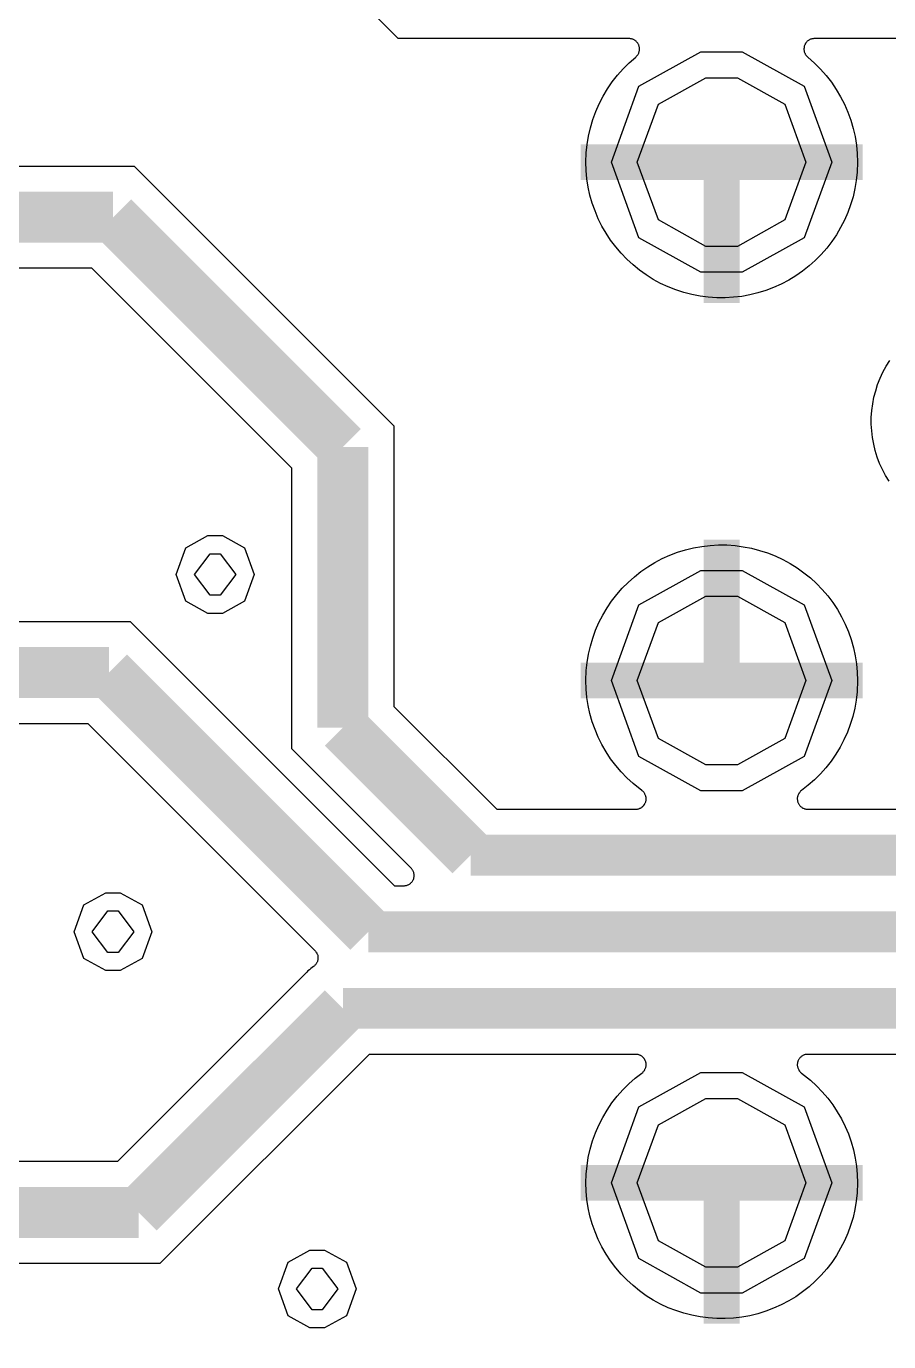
# Model space of a CAD drawing. Extents: x -0.15 to 4.85, y -1.33 to 3.4.
# Drawn here: x 1.246 to 1.579, y 1.377 to 1.885 of the extents above; entities that cross this region are included whole.
import ezdxf

# ---------------------------------------------------------------- set-up
doc = ezdxf.new("R2010")
doc.units = 0
doc.layers.get('0').update_dxf_attribs({"linetype": 'CONTINUOUS'})

msp = doc.modelspace()

# ---------------------------------------------------------------- linework, layer by layer
at = {"color": 0}
for points in [[(1.67844, 1.87992), (1.54988, 1.87992), (1.54965, 1.87992), (1.54938, 1.87986), (1.54917, 1.87986), (1.54889, 1.87981), (1.54868, 1.87971), (1.54846, 1.87965), (1.54819, 1.87954), (1.54797, 1.87943), (1.54775, 1.87932), (1.5476, 1.87917), (1.54738, 1.87906), (1.54715, 1.87889), (1.547, 1.87872), (1.54683, 1.87851), (1.54667, 1.87835), (1.54656, 1.87813), (1.5464, 1.87792), (1.54629, 1.87769), (1.54618, 1.87747), (1.54612, 1.87726), (1.54601, 1.87699), (1.54596, 1.87678), (1.5459, 1.87656), (1.5459, 1.87628), (1.54586, 1.87607), (1.54586, 1.87579), (1.54586, 1.87558), (1.5459, 1.87531), (1.54596, 1.8751), (1.54601, 1.87482), (1.54607, 1.8746), (1.54618, 1.87439), (1.54629, 1.87411), (1.5464, 1.8739), (1.5465, 1.87374), (1.54667, 1.87351), (1.54683, 1.87331), (1.547, 1.87314), (1.54715, 1.87297), (1.54732, 1.87281), (1.54997, 1.87049), (1.55231, 1.86815), (1.55449, 1.86571), (1.55649, 1.8631), (1.55833, 1.86033), (1.56001, 1.85751), (1.56153, 1.85458), (1.56283, 1.8516), (1.56397, 1.84846), (1.5649, 1.84531), (1.5656, 1.84211), (1.5661, 1.83885), (1.56642, 1.8356), (1.56653, 1.83229), (1.56636, 1.82843), (1.56604, 1.82524), (1.5655, 1.82208), (1.56479, 1.81894), (1.56386, 1.81585), (1.56278, 1.81286), (1.56149, 1.80988), (1.56001, 1.80706), (1.55839, 1.80429), (1.5566, 1.80162), (1.55464, 1.79908), (1.55253, 1.79664), (1.55025, 1.79436), (1.54786, 1.79225), (1.54536, 1.79024), (1.54271, 1.78839), (1.54, 1.78671), (1.53712, 1.78525), (1.53419, 1.78389), (1.53121, 1.78281), (1.52811, 1.78183), (1.52503, 1.78107), (1.52187, 1.78047), (1.51868, 1.78015), (1.51547, 1.77993), (1.51228, 1.77999), (1.50901, 1.78021), (1.50587, 1.78058), (1.50272, 1.78118), (1.49958, 1.78199), (1.49654, 1.78297), (1.49356, 1.78417), (1.49062, 1.78551), (1.48781, 1.78704), (1.4851, 1.78878), (1.48249, 1.79063), (1.47999, 1.79263), (1.4776, 1.79479), (1.47537, 1.79713), (1.47332, 1.79957), (1.47136, 1.80213), (1.46963, 1.80483), (1.468, 1.8076), (1.4666, 1.81047), (1.46535, 1.81346), (1.46426, 1.8165), (1.46339, 1.81958), (1.46268, 1.82268), (1.46219, 1.82589), (1.46193, 1.82908), (1.46182, 1.83229), (1.46193, 1.83581), (1.46225, 1.83907), (1.46279, 1.84232), (1.46356, 1.84553), (1.46447, 1.84872), (1.46561, 1.85182), (1.46692, 1.85481), (1.46843, 1.85774), (1.47011, 1.86056), (1.47196, 1.86326), (1.47403, 1.86586), (1.47619, 1.86831), (1.47853, 1.87064), (1.48103, 1.87281), (1.48118, 1.87297), (1.48135, 1.87314), (1.48151, 1.87331), (1.48167, 1.87351), (1.48183, 1.87368), (1.48194, 1.8739), (1.48206, 1.87411), (1.48217, 1.87433), (1.48226, 1.8746), (1.48232, 1.87482), (1.48238, 1.87504), (1.48243, 1.87531), (1.48249, 1.87553), (1.48249, 1.87579), (1.48249, 1.87601), (1.48243, 1.87628), (1.48243, 1.8765), (1.48238, 1.87678), (1.48232, 1.87699), (1.48226, 1.87726), (1.48217, 1.87747), (1.48206, 1.87769), (1.48194, 1.87792), (1.48178, 1.87813), (1.48167, 1.87835), (1.48151, 1.87851), (1.48135, 1.87867), (1.48118, 1.87889), (1.48097, 1.87906), (1.48081, 1.87917), (1.48058, 1.87932), (1.48037, 1.87943), (1.48015, 1.87954), (1.47993, 1.87965), (1.47967, 1.87971), (1.47944, 1.87981), (1.47924, 1.87986), (1.47896, 1.87986), (1.47875, 1.87992), (1.47847, 1.87992), (1.3895, 1.87992), (1.25994, 2.00942)], [(1.07114, 1.83071), (1.28766, 1.83071), (1.38782, 1.73061), (1.38782, 1.62232), (1.42747, 1.58267), (1.48103, 1.58267), (1.48103, 1.58267), (1.48151, 1.58272), (1.48172, 1.58278), (1.482, 1.58283), (1.48222, 1.58288), (1.48243, 1.58293), (1.48265, 1.58304), (1.48292, 1.58315), (1.48308, 1.58326), (1.48331, 1.58343), (1.48351, 1.58353), (1.48368, 1.58369), (1.4839, 1.58392), (1.48406, 1.58407), (1.48422, 1.58424), (1.48433, 1.58446), (1.4845, 1.58467), (1.4846, 1.58489), (1.48471, 1.58511), (1.48476, 1.58532), (1.48488, 1.58554), (1.48493, 1.58581), (1.48499, 1.58603), (1.48499, 1.58631), (1.48504, 1.58651), (1.48504, 1.58679), (1.48504, 1.587), (1.48499, 1.58728), (1.48493, 1.5875), (1.48488, 1.58776), (1.48482, 1.58799), (1.48471, 1.58819), (1.4846, 1.58847), (1.4845, 1.58868), (1.48439, 1.58885), (1.48422, 1.58907), (1.48411, 1.58928), (1.48396, 1.58944), (1.48374, 1.58961), (1.48357, 1.58978), (1.48336, 1.58993), (1.47999, 1.59265), (1.4776, 1.59482), (1.47537, 1.59715), (1.47332, 1.5996), (1.47136, 1.60214), (1.46963, 1.60481), (1.468, 1.60763), (1.4666, 1.6105), (1.46535, 1.61343), (1.46426, 1.61646), (1.46339, 1.61956), (1.46268, 1.62271), (1.46219, 1.62585), (1.46193, 1.62906), (1.46182, 1.63231), (1.46197, 1.63615), (1.46231, 1.63931), (1.46285, 1.6425), (1.46356, 1.6456), (1.46447, 1.64869), (1.46556, 1.65174), (1.46686, 1.65465), (1.46833, 1.65753), (1.46996, 1.66031), (1.47175, 1.66296), (1.47369, 1.66551), (1.47582, 1.6679), (1.4781, 1.67018), (1.48049, 1.67235), (1.48297, 1.67435), (1.48564, 1.67614), (1.48835, 1.67782), (1.49122, 1.67935), (1.49415, 1.68065), (1.49714, 1.68179), (1.50022, 1.68276), (1.50332, 1.68353), (1.50647, 1.68407), (1.50967, 1.68444), (1.51288, 1.68461), (1.51613, 1.68461), (1.51932, 1.68439), (1.52247, 1.68396), (1.52563, 1.68336), (1.52876, 1.68254), (1.53181, 1.68157), (1.53479, 1.68038), (1.53772, 1.67901), (1.54054, 1.6775), (1.54325, 1.67582), (1.54586, 1.67392), (1.54835, 1.67192), (1.55074, 1.66974), (1.55296, 1.66746), (1.55503, 1.66503), (1.55697, 1.66242), (1.55876, 1.65976), (1.56035, 1.65694), (1.56175, 1.65406), (1.563, 1.65114), (1.56408, 1.6481), (1.56496, 1.645), (1.56565, 1.64186), (1.56614, 1.63871), (1.56642, 1.63551), (1.56653, 1.63231), (1.56636, 1.62797), (1.56599, 1.62476), (1.56544, 1.62163), (1.56468, 1.61847), (1.56371, 1.61538), (1.56263, 1.61239), (1.56126, 1.60947), (1.55979, 1.60664), (1.55811, 1.60387), (1.55632, 1.60122), (1.55432, 1.59872), (1.55221, 1.59628), (1.54993, 1.59406), (1.54749, 1.59194), (1.54499, 1.58993), (1.54461, 1.58961), (1.54444, 1.58944), (1.54428, 1.58928), (1.54413, 1.58907), (1.54396, 1.5889), (1.54385, 1.58868), (1.54374, 1.58847), (1.54362, 1.58825), (1.54353, 1.58799), (1.54347, 1.58776), (1.54342, 1.58754), (1.54336, 1.58728), (1.54331, 1.58706), (1.54331, 1.58679), (1.54331, 1.58657), (1.54336, 1.58631), (1.54336, 1.58608), (1.54342, 1.58581), (1.54347, 1.5856), (1.54357, 1.58532), (1.54362, 1.58511), (1.54374, 1.58489), (1.54385, 1.58467), (1.54401, 1.58446), (1.54413, 1.58429), (1.54428, 1.58407), (1.54444, 1.58392), (1.54461, 1.58375), (1.54482, 1.58358), (1.54504, 1.58343), (1.54521, 1.58326), (1.54542, 1.58315), (1.54564, 1.58304), (1.5459, 1.58293), (1.54612, 1.58288), (1.54635, 1.58283), (1.54661, 1.58278), (1.54683, 1.58272), (1.5471, 1.58272), (1.54732, 1.58267), (1.681, 1.58267)], [(1.2186, 1.65515), (1.28609, 1.65515), (1.38809, 1.55315), (1.39156, 1.55315), (1.39194, 1.55315), (1.39215, 1.55321), (1.39243, 1.55326), (1.39264, 1.55332), (1.39286, 1.55336), (1.39313, 1.55347), (1.39335, 1.55358), (1.39357, 1.55369), (1.39378, 1.55381), (1.39394, 1.55396), (1.39417, 1.55407), (1.39432, 1.55424), (1.39449, 1.55446), (1.39465, 1.55461), (1.39482, 1.55483), (1.39497, 1.555), (1.39508, 1.55521), (1.39519, 1.55543), (1.39531, 1.55565), (1.39542, 1.55592), (1.39546, 1.55614), (1.39551, 1.5564), (1.39557, 1.55663), (1.39557, 1.55689), (1.39557, 1.55711), (1.39557, 1.55739), (1.39557, 1.5576), (1.39551, 1.55788), (1.39546, 1.55808), (1.39542, 1.55831), (1.39536, 1.55857), (1.39525, 1.55879), (1.39514, 1.55901), (1.39503, 1.55922), (1.39486, 1.55944), (1.39476, 1.55961), (1.3946, 1.55982), (1.39443, 1.55999), (1.34843, 1.606), (1.34843, 1.71428), (1.27139, 1.79132), (1.05486, 1.79132)], [(1.57868, 1.70918), (1.57732, 1.7114), (1.57613, 1.71368), (1.57504, 1.71607), (1.57412, 1.71851), (1.57336, 1.72101), (1.57276, 1.7235), (1.57228, 1.72606), (1.572, 1.72867), (1.57185, 1.73126), (1.57185, 1.73382), (1.572, 1.73642), (1.57239, 1.73903), (1.57288, 1.74157), (1.57353, 1.74407), (1.57428, 1.74657), (1.57526, 1.74896), (1.57635, 1.75133), (1.5776, 1.75361), (1.57894, 1.75579)], [(1.2186, 1.61576), (1.26981, 1.61576), (1.35738, 1.52819), (1.3576, 1.52792), (1.35776, 1.52771), (1.35787, 1.52749), (1.35803, 1.52728), (1.35814, 1.52706), (1.35825, 1.52683), (1.3583, 1.52663), (1.35841, 1.5264), (1.35846, 1.52614), (1.35846, 1.52592), (1.35852, 1.52564), (1.35852, 1.52543), (1.35852, 1.52515), (1.35852, 1.52494), (1.35846, 1.52467), (1.35841, 1.52444), (1.35836, 1.52418), (1.3583, 1.52396), (1.35819, 1.52375), (1.35808, 1.52353), (1.35798, 1.52331), (1.35787, 1.5231), (1.3577, 1.52288), (1.35754, 1.52271), (1.35738, 1.5225), (1.35722, 1.52233), (1.357, 1.52217), (1.35684, 1.52207), (1.35629, 1.52163), (1.35575, 1.52125), (1.35521, 1.52076), (1.35467, 1.52033), (1.35418, 1.51983), (1.28121, 1.44688), (1.06132, 1.44688)], [(1.681, 1.48815), (1.54732, 1.48815), (1.54683, 1.48815), (1.54661, 1.4881), (1.54635, 1.48804), (1.54612, 1.48799), (1.5459, 1.48794), (1.54569, 1.48783), (1.54542, 1.48772), (1.54526, 1.48761), (1.54504, 1.48744), (1.54482, 1.48729), (1.54467, 1.48712), (1.54444, 1.48696), (1.54428, 1.48681), (1.54413, 1.48658), (1.54401, 1.48642), (1.54385, 1.48621), (1.54374, 1.48599), (1.54362, 1.48576), (1.54357, 1.48556), (1.54347, 1.48528), (1.54342, 1.48507), (1.54336, 1.48479), (1.54336, 1.48457), (1.54331, 1.48431), (1.54331, 1.48408), (1.54331, 1.48382), (1.54336, 1.4836), (1.54342, 1.48333), (1.54347, 1.48311), (1.54353, 1.48289), (1.54362, 1.48263), (1.54374, 1.4824), (1.54385, 1.48218), (1.54396, 1.48197), (1.54413, 1.48181), (1.54422, 1.4816), (1.54439, 1.48143), (1.54461, 1.48121), (1.54476, 1.48104), (1.54499, 1.48094), (1.54835, 1.47822), (1.55074, 1.47606), (1.55296, 1.47372), (1.55503, 1.47128), (1.55697, 1.46874), (1.55871, 1.46601), (1.56035, 1.46325), (1.56175, 1.46038), (1.563, 1.45744), (1.56408, 1.4544), (1.56496, 1.45132), (1.56565, 1.44817), (1.56614, 1.44497), (1.56642, 1.44176), (1.56653, 1.43857), (1.56636, 1.43472), (1.56604, 1.43151), (1.5655, 1.42836), (1.56479, 1.42522), (1.56386, 1.42218), (1.56278, 1.41914), (1.56149, 1.41621), (1.56001, 1.41333), (1.55839, 1.41057), (1.5566, 1.40792), (1.55464, 1.40536), (1.55253, 1.40297), (1.55025, 1.40064), (1.54786, 1.39853), (1.54536, 1.39653), (1.54271, 1.39468), (1.54, 1.39306), (1.53712, 1.39153), (1.53419, 1.39022), (1.53121, 1.38908), (1.52811, 1.38811), (1.52503, 1.38735), (1.52187, 1.38681), (1.51868, 1.38643), (1.51547, 1.38627), (1.51228, 1.38627), (1.50901, 1.38648), (1.50587, 1.38692), (1.50272, 1.38752), (1.49958, 1.38833), (1.49654, 1.38931), (1.49356, 1.39044), (1.49062, 1.39181), (1.48781, 1.39337), (1.4851, 1.39506), (1.48249, 1.3969), (1.47999, 1.39896), (1.4776, 1.40114), (1.47537, 1.40342), (1.47332, 1.40585), (1.47136, 1.40846), (1.46963, 1.41111), (1.468, 1.41389), (1.4666, 1.41676), (1.46535, 1.41974), (1.46426, 1.42278), (1.46339, 1.42588), (1.46268, 1.42901), (1.46219, 1.43217), (1.46193, 1.43536), (1.46182, 1.43857), (1.46193, 1.44188), (1.46225, 1.44514), (1.46274, 1.44839), (1.46344, 1.45158), (1.46436, 1.45479), (1.4655, 1.45788), (1.46681, 1.46086), (1.46833, 1.46385), (1.47001, 1.46667), (1.47185, 1.46939), (1.47386, 1.47199), (1.47603, 1.47443), (1.47836, 1.47676), (1.48086, 1.47893), (1.48336, 1.48094), (1.48374, 1.48121), (1.4839, 1.48137), (1.48406, 1.4816), (1.48422, 1.48175), (1.48439, 1.48197), (1.4845, 1.48218), (1.4846, 1.4824), (1.48471, 1.48263), (1.48482, 1.48283), (1.48488, 1.48311), (1.48493, 1.48333), (1.48499, 1.48354), (1.48504, 1.48382), (1.48504, 1.48408), (1.48504, 1.48431), (1.48499, 1.48457), (1.48499, 1.48479), (1.48493, 1.48507), (1.48488, 1.48528), (1.48482, 1.4855), (1.48471, 1.48571), (1.4846, 1.48599), (1.4845, 1.48621), (1.48433, 1.48636), (1.48422, 1.48658), (1.48406, 1.48681), (1.4839, 1.48696), (1.48374, 1.48712), (1.48351, 1.48729), (1.48336, 1.48744), (1.48314, 1.48756), (1.48292, 1.48772), (1.48271, 1.48783), (1.48249, 1.48789), (1.48222, 1.48799), (1.482, 1.48804), (1.48178, 1.4881), (1.48151, 1.48815), (1.48129, 1.48815), (1.48103, 1.48815), (1.37821, 1.48815), (1.29754, 1.40749), (1.04499, 1.40749)]]:
    msp.add_lwpolyline(points, dxfattribs=at)
for points in [[(1.51417, 1.87476), (1.5221, 1.87476), (1.54601, 1.86153), (1.55665, 1.83229), (1.54601, 1.8031), (1.5221, 1.78981), (1.51417, 1.78981), (1.50619, 1.78981), (1.48226, 1.8031), (1.47169, 1.83229), (1.48226, 1.86153), (1.50619, 1.87476), (1.51417, 1.87476)], [(1.31891, 1.68824), (1.32168, 1.68824), (1.33014, 1.68357), (1.33389, 1.67326), (1.33014, 1.66296), (1.32168, 1.65824), (1.31891, 1.65824), (1.31609, 1.65824), (1.30763, 1.66296), (1.30388, 1.67326), (1.30763, 1.68357), (1.31609, 1.68824), (1.31891, 1.68824)], [(1.51417, 1.67479), (1.5221, 1.67479), (1.54601, 1.66156), (1.55665, 1.63231), (1.54601, 1.60307), (1.5221, 1.58978), (1.51417, 1.58978), (1.50619, 1.58978), (1.48226, 1.60307), (1.47169, 1.63231), (1.48226, 1.66156), (1.50619, 1.67479), (1.51417, 1.67479)], [(1.27953, 1.55044), (1.28229, 1.55044), (1.29076, 1.54578), (1.2945, 1.53546), (1.29076, 1.52515), (1.28229, 1.52043), (1.27953, 1.52043), (1.2767, 1.52043), (1.26824, 1.52515), (1.2645, 1.53546), (1.26824, 1.54578), (1.2767, 1.55044), (1.27953, 1.55044)], [(1.51417, 1.4811), (1.5221, 1.4811), (1.54601, 1.46786), (1.55665, 1.43863), (1.54601, 1.40937), (1.5221, 1.39608), (1.51417, 1.39608), (1.50619, 1.39608), (1.48226, 1.40937), (1.47169, 1.43863), (1.48226, 1.46786), (1.50619, 1.4811), (1.51417, 1.4811)], [(1.35825, 1.41264), (1.36101, 1.41264), (1.36948, 1.40797), (1.37322, 1.39767), (1.36948, 1.38735), (1.36101, 1.38263), (1.35825, 1.38263), (1.35542, 1.38263), (1.34702, 1.38735), (1.34327, 1.39767), (1.34702, 1.40797), (1.35542, 1.41264), (1.35825, 1.41264)]]:
    msp.add_lwpolyline(points, close=True, dxfattribs=at)
at = {"color": 7}
for points in [[(1.51417, 1.86478), (1.52025, 1.86478), (1.53853, 1.85464), (1.54667, 1.83229), (1.53853, 1.80999), (1.52025, 1.79979), (1.51417, 1.79979), (1.50804, 1.79979), (1.48975, 1.80999), (1.48163, 1.83229), (1.48975, 1.85464), (1.50804, 1.86478), (1.51417, 1.86478)], [(1.31891, 1.68125), (1.32087, 1.68125), (1.32689, 1.67326), (1.32087, 1.66524), (1.31891, 1.66524), (1.31691, 1.66524), (1.31088, 1.67326), (1.31691, 1.68125), (1.31891, 1.68125)], [(1.51417, 1.66481), (1.52025, 1.66481), (1.53853, 1.65465), (1.54667, 1.63231), (1.53853, 1.61001), (1.52025, 1.59981), (1.51417, 1.59981), (1.50804, 1.59981), (1.48975, 1.61001), (1.48163, 1.63231), (1.48975, 1.65465), (1.50804, 1.66481), (1.51417, 1.66481)], [(1.27953, 1.54344), (1.28148, 1.54344), (1.2875, 1.53546), (1.28148, 1.52743), (1.27953, 1.52743), (1.27752, 1.52743), (1.2715, 1.53546), (1.27752, 1.54344), (1.27953, 1.54344)], [(1.51417, 1.47107), (1.52025, 1.47107), (1.53853, 1.46092), (1.54667, 1.43857), (1.53853, 1.41626), (1.52025, 1.40607), (1.51417, 1.40607), (1.50804, 1.40607), (1.48975, 1.41626), (1.48163, 1.43857), (1.48975, 1.46092), (1.50804, 1.47107), (1.51417, 1.47107)], [(1.35825, 1.40564), (1.3602, 1.40564), (1.36622, 1.39767), (1.3602, 1.38963), (1.35825, 1.38963), (1.35624, 1.38963), (1.35027, 1.39767), (1.35624, 1.40564), (1.35825, 1.40564)]]:
    msp.add_lwpolyline(points, close=True, dxfattribs=at)
at = {"color": 0}
for points, const_width in [([(1.45981, 1.83229), (1.51417, 1.83229)], 0.013779), ([(1.51417, 1.77792), (1.51417, 1.83229), (1.56853, 1.83229)], 0.013779), ([(1.27953, 1.81101), (1.063, 1.81101)], 0.019685), ([(1.36812, 1.72242), (1.27953, 1.81101)], 0.019685), ([(1.36812, 1.61418), (1.36812, 1.72242)], 0.019685), ([(1.51417, 1.63231), (1.51417, 1.68661)], 0.013779), ([(1.18111, 1.63546), (1.27795, 1.63546)], 0.019685), ([(1.27795, 1.63546), (1.37794, 1.53542)], 0.019685), ([(1.45981, 1.63231), (1.51417, 1.63231)], 0.013779), ([(1.51417, 1.63231), (1.56853, 1.63231)], 0.013779), ([(1.41733, 1.56497), (1.36812, 1.61418)], 0.019685), ([(1.81104, 1.56497), (1.41733, 1.56497)], 0.015748), ([(1.37794, 1.53542), (1.81104, 1.53542)], 0.015748), ([(1.36812, 1.5059), (1.28934, 1.42718)], 0.019685), ([(1.77165, 1.5059), (1.36812, 1.5059)], 0.015748), ([(1.45981, 1.43857), (1.51417, 1.43857)], 0.013779), ([(1.51417, 1.43857), (1.56853, 1.43857)], 0.013779), ([(1.51417, 1.38421), (1.51417, 1.43857)], 0.013779), ([(1.28934, 1.42718), (1.05312, 1.42718)], 0.019685)]:
    msp.add_lwpolyline(points, dxfattribs=dict(at, const_width=const_width))

doc.saveas('drawing.dxf')
